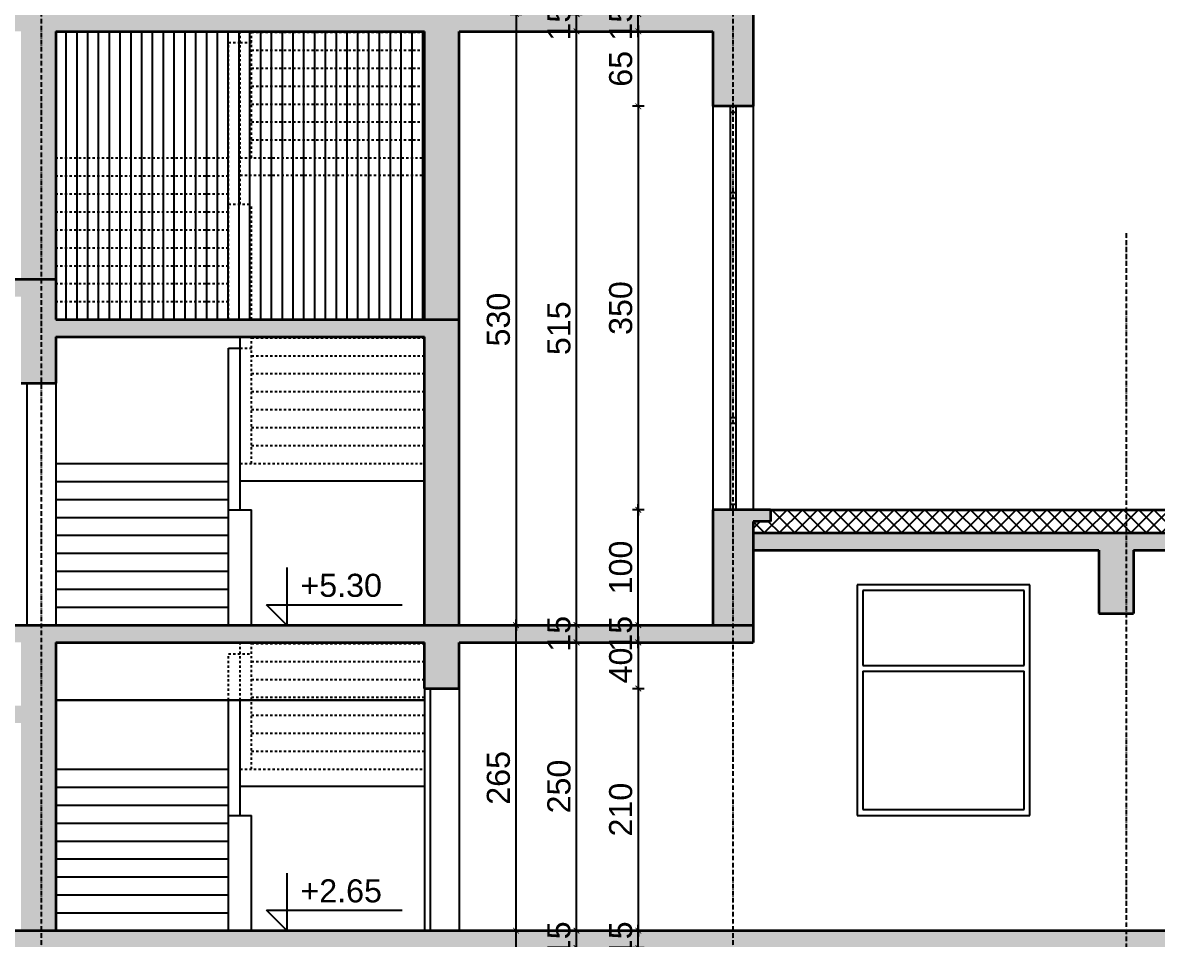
# Model space of a CAD drawing. Header units: inches. Extents: x -72385 to 39588, y -6525 to 66685.
# Drawn here: x 22294 to 23278, y 23883 to 24678 of the extents above; entities that cross this region are included whole.
import ezdxf

# ---------------------------------------------------------------- set-up
doc = ezdxf.new("R2010")
doc.units = ezdxf.units.IN
doc.header["$MEASUREMENT"] = 0
doc.linetypes.add('DashDot', pattern=[0.6, 0.4, -0.1, 0, -0.1])
doc.linetypes.add('Hidden', pattern=[0.4, 0.2, -0.2])
for name, color, linetype, lineweight in [('Надписи коти вътрешни', 252, 'Continuous', 25), ('Надписи нива', 252, 'Continuous', 25), ('Оси', 252, 'DashDot', 25), ('Фасади Разрези дебело', 7, 'Continuous', 35), ('Фасади Разрези пунктир', 253, 'Hidden', 25), ('Фасади Разрези средно', 252, 'Continuous', 30), ('Фасади Разрези тънко', 253, 'Continuous', 25), ('Щрих стени', 254, 'Continuous', 25)]:
    doc.layers.add(name, color=color, linetype=linetype, lineweight=lineweight)
doc.styles.add('Arial Regular', font='arial.ttf')
doc.styles.get("Standard").update_dxf_attribs({"font": 'arial.ttf'})
doc.dimstyles.new('Annotative', dxfattribs={"dimscale": 0, "dimtxt": 20, "dimasz": 5, "dimexe": 5, "dimexo": 5, "dimgap": 5, "dimtad": 1, "dimdec": 0, "dimzin": 0, "dimdsep": 46, "dimtxsty": 'Standard', "dimblk": 'ARCHTICK', "dimcen": 5, "dimdle": 5, "dimadec": 0, "dimazin": 0, "dimtfac": 1, "dimtdec": 0, "dimtofl": 0, "dimtmove": 0, "dimatfit": 3, "dimldrblk": 'ARCHTICK', "dimfxl": 5, "dimfxlon": 1, "dimtolj": 1, "dimtzin": 0, "dimarcsym": 1})

# ---------------------------------------------------------------- blocks, each defined once
blk = doc.blocks.new('_ArchTick')
at = {"color": 0, "linetype": 'ByBlock', "const_width": 0.15}
blk.add_lwpolyline([(-0.5, -0.5), (0.5, 0.5)], dxfattribs=at)
blk = doc.blocks.new('*D5308')
at = {"layer": 'Defpoints', "color": 0, "ltscale": 10, "transparency": 16777216}
for p in [(22827.56, 24255.92), (22896.65, 24255.92), (22896.65, 24155.92)]:
    blk.add_point(p, dxfattribs=at)
at = {"layer": 'Надписи коти вътрешни', "color": 0, "lineweight": -2, "ltscale": 10, "transparency": 16777216}
for p, q in [((22832.56, 24255.92), (22822.56, 24255.92)), ((22827.56, 24150.92), (22827.56, 24260.92)), ((22832.56, 24155.92), (22822.56, 24155.92))]:
    blk.add_line(p, q, dxfattribs=at)
at = {"layer": 'Надписи коти вътрешни', "color": 0, "lineweight": -2, "ltscale": 10, "transparency": 16777216, "xscale": 5, "yscale": 5, "zscale": 5}
for p, rotation in [((22827.56, 24255.92), 90), ((22827.56, 24155.92), 270)]:
    blk.add_blockref('_ArchTick', p, dxfattribs=dict(at, rotation=rotation))
at = {"layer": 'Надписи коти вътрешни', "color": 0, "ltscale": 10, "transparency": 16777216, "insert": (22812.35, 24205.92), "char_height": 20, "attachment_point": 5, "rotation": 90}
blk.add_mtext('\\A1;100', dxfattribs=at)
blk = doc.blocks.new('*D5307')
at = {"layer": 'Defpoints', "color": 0, "ltscale": 10, "transparency": 16777216}
for p in [(22896.65, 24605.92), (22827.56, 24255.92), (22896.65, 24255.92)]:
    blk.add_point(p, dxfattribs=at)
at = {"layer": 'Надписи коти вътрешни', "color": 0, "lineweight": -2, "ltscale": 10, "transparency": 16777216}
for p, q in [((22827.56, 24610.92), (22827.56, 24250.92)), ((22832.56, 24605.92), (22822.56, 24605.92)), ((22832.56, 24255.92), (22822.56, 24255.92))]:
    blk.add_line(p, q, dxfattribs=at)
at = {"layer": 'Надписи коти вътрешни', "color": 0, "lineweight": -2, "ltscale": 10, "transparency": 16777216, "xscale": 5, "yscale": 5, "zscale": 5}
for p, rotation in [((22827.56, 24605.92), 90), ((22827.56, 24255.92), 270)]:
    blk.add_blockref('_ArchTick', p, dxfattribs=dict(at, rotation=rotation))
at = {"layer": 'Надписи коти вътрешни', "color": 0, "ltscale": 10, "transparency": 16777216, "insert": (22812.34, 24430.92), "char_height": 20, "attachment_point": 5, "rotation": 90}
blk.add_mtext('\\A1;350', dxfattribs=at)
blk = doc.blocks.new('*D5306')
at = {"layer": 'Defpoints', "color": 0, "ltscale": 10, "transparency": 16777216}
for p in [(22896.65, 24670.92), (22827.56, 24605.92), (22896.65, 24605.92)]:
    blk.add_point(p, dxfattribs=at)
at = {"layer": 'Надписи коти вътрешни', "color": 0, "lineweight": -2, "ltscale": 10, "transparency": 16777216}
for p, q in [((22832.56, 24670.92), (22822.56, 24670.92)), ((22827.56, 24675.92), (22827.56, 24600.92)), ((22832.56, 24605.92), (22822.56, 24605.92))]:
    blk.add_line(p, q, dxfattribs=at)
at = {"layer": 'Надписи коти вътрешни', "color": 0, "lineweight": -2, "ltscale": 10, "transparency": 16777216, "xscale": 5, "yscale": 5, "zscale": 5}
for p, rotation in [((22827.56, 24670.92), 90), ((22827.56, 24605.92), 270)]:
    blk.add_blockref('_ArchTick', p, dxfattribs=dict(at, rotation=rotation))
at = {"layer": 'Надписи коти вътрешни', "color": 0, "ltscale": 10, "transparency": 16777216, "insert": (22812.35, 24638.42), "char_height": 20, "attachment_point": 5, "rotation": 90}
blk.add_mtext('\\A1;65', dxfattribs=at)
blk = doc.blocks.new('*D5305')
at = {"layer": 'Defpoints', "color": 0, "ltscale": 10, "transparency": 16777216}
for p in [(22827.56, 24685.92), (22896.65, 24685.92), (22896.65, 24670.92)]:
    blk.add_point(p, dxfattribs=at)
at = {"layer": 'Надписи коти вътрешни', "color": 0, "lineweight": -2, "ltscale": 10, "transparency": 16777216}
for p, q in [((22827.56, 24665.92), (22827.56, 24690.92)), ((22832.56, 24685.92), (22822.56, 24685.92)), ((22832.56, 24670.92), (22822.56, 24670.92))]:
    blk.add_line(p, q, dxfattribs=at)
at = {"layer": 'Надписи коти вътрешни', "color": 0, "lineweight": -2, "ltscale": 10, "transparency": 16777216, "xscale": 5, "yscale": 5, "zscale": 5}
for p, rotation in [((22827.56, 24685.92), 90), ((22827.56, 24670.92), 270)]:
    blk.add_blockref('_ArchTick', p, dxfattribs=dict(at, rotation=rotation))
at = {"layer": 'Надписи коти вътрешни', "color": 0, "ltscale": 10, "transparency": 16777216, "insert": (22812.35, 24678.42), "char_height": 20, "attachment_point": 5, "rotation": 90}
blk.add_mtext('\\A1;15', dxfattribs=at)
blk = doc.blocks.new('*D5295')
at = {"layer": 'Defpoints', "color": 0, "ltscale": 10, "transparency": 16777216}
for p in [(22769.13, 24155.92), (22827.56, 24155.92), (22769.13, 24140.92)]:
    blk.add_point(p, dxfattribs=at)
at = {"layer": 'Надписи коти вътрешни', "color": 0, "lineweight": -2, "ltscale": 10, "transparency": 16777216}
for p, q in [((22822.56, 24155.92), (22832.56, 24155.92)), ((22827.56, 24135.92), (22827.56, 24160.92)), ((22822.56, 24140.92), (22832.56, 24140.92))]:
    blk.add_line(p, q, dxfattribs=at)
at = {"layer": 'Надписи коти вътрешни', "color": 0, "lineweight": -2, "ltscale": 10, "transparency": 16777216, "xscale": 5, "yscale": 5, "zscale": 5}
for p, rotation in [((22827.56, 24155.92), 90), ((22827.56, 24140.92), 270)]:
    blk.add_blockref('_ArchTick', p, dxfattribs=dict(at, rotation=rotation))
at = {"layer": 'Надписи коти вътрешни', "color": 0, "ltscale": 10, "transparency": 16777216, "insert": (22812.35, 24148.42), "char_height": 20, "attachment_point": 5, "rotation": 90}
blk.add_mtext('\\A1;15', dxfattribs=at)
blk = doc.blocks.new('*D5294')
at = {"layer": 'Defpoints', "color": 0, "ltscale": 10, "transparency": 16777216}
for p in [(22774.13, 24140.92), (22672.13, 24100.92), (22827.56, 24100.92)]:
    blk.add_point(p, dxfattribs=at)
at = {"layer": 'Надписи коти вътрешни', "color": 0, "lineweight": -2, "ltscale": 10, "transparency": 16777216}
for p, q in [((22827.56, 24145.92), (22827.56, 24095.92)), ((22822.56, 24140.92), (22832.56, 24140.92)), ((22822.56, 24100.92), (22832.56, 24100.92))]:
    blk.add_line(p, q, dxfattribs=at)
at = {"layer": 'Надписи коти вътрешни', "color": 0, "lineweight": -2, "ltscale": 10, "transparency": 16777216, "xscale": 5, "yscale": 5, "zscale": 5}
for p, rotation in [((22827.56, 24140.92), 90), ((22827.56, 24100.92), 270)]:
    blk.add_blockref('_ArchTick', p, dxfattribs=dict(at, rotation=rotation))
at = {"layer": 'Надписи коти вътрешни', "color": 0, "ltscale": 10, "transparency": 16777216, "insert": (22812.35, 24120.92), "char_height": 20, "attachment_point": 5, "rotation": 90}
blk.add_mtext('\\A1;40', dxfattribs=at)
blk = doc.blocks.new('*D5287')
at = {"layer": 'Defpoints', "color": 0, "ltscale": 10, "transparency": 16777216}
for p in [(22827.56, 23890.92), (22892.18, 23890.92), (22892.18, 23875.92)]:
    blk.add_point(p, dxfattribs=at)
at = {"layer": 'Надписи коти вътрешни', "color": 0, "lineweight": -2, "ltscale": 10, "transparency": 16777216}
for p, q in [((22832.56, 23890.92), (22822.56, 23890.92)), ((22827.56, 23870.92), (22827.56, 23895.92)), ((22832.56, 23875.92), (22822.56, 23875.92))]:
    blk.add_line(p, q, dxfattribs=at)
at = {"layer": 'Надписи коти вътрешни', "color": 0, "lineweight": -2, "ltscale": 10, "transparency": 16777216, "xscale": 5, "yscale": 5, "zscale": 5}
for p, rotation in [((22827.56, 23890.92), 90), ((22827.56, 23875.92), 270)]:
    blk.add_blockref('_ArchTick', p, dxfattribs=dict(at, rotation=rotation))
at = {"layer": 'Надписи коти вътрешни', "color": 0, "ltscale": 10, "transparency": 16777216, "insert": (22812.35, 23883.42), "char_height": 20, "attachment_point": 5, "rotation": 90}
blk.add_mtext('\\A1;15', dxfattribs=at)
blk = doc.blocks.new('*D5286')
at = {"layer": 'Defpoints', "color": 0, "ltscale": 10, "transparency": 16777216}
for p in [(22672.13, 24100.92), (22672.13, 23890.92), (22827.56, 23890.92)]:
    blk.add_point(p, dxfattribs=at)
at = {"layer": 'Надписи коти вътрешни', "color": 0, "lineweight": -2, "ltscale": 10, "transparency": 16777216}
for p, q in [((22827.56, 24105.92), (22827.56, 23885.92)), ((22822.56, 24100.92), (22832.56, 24100.92)), ((22822.56, 23890.92), (22832.56, 23890.92))]:
    blk.add_line(p, q, dxfattribs=at)
at = {"layer": 'Надписи коти вътрешни', "color": 0, "lineweight": -2, "ltscale": 10, "transparency": 16777216, "xscale": 5, "yscale": 5, "zscale": 5}
for p, rotation in [((22827.56, 24100.92), 90), ((22827.56, 23890.92), 270)]:
    blk.add_blockref('_ArchTick', p, dxfattribs=dict(at, rotation=rotation))
at = {"layer": 'Надписи коти вътрешни', "color": 0, "ltscale": 10, "transparency": 16777216, "insert": (22812.35, 23995.92), "char_height": 20, "attachment_point": 5, "rotation": 90}
blk.add_mtext('\\A1;210', dxfattribs=at)
blk = doc.blocks.new('*D5285')
at = {"layer": 'Defpoints', "color": 0, "ltscale": 10, "transparency": 16777216}
for p in [(22672.13, 24140.92), (22773.98, 24140.92), (22661.46, 23890.92)]:
    blk.add_point(p, dxfattribs=at)
at = {"layer": 'Надписи коти вътрешни', "color": 0, "lineweight": -2, "ltscale": 10, "transparency": 16777216}
for p, q in [((22773.98, 23885.92), (22773.98, 24145.92)), ((22768.98, 24140.92), (22778.98, 24140.92)), ((22768.98, 23890.92), (22778.98, 23890.92))]:
    blk.add_line(p, q, dxfattribs=at)
at = {"layer": 'Надписи коти вътрешни', "color": 0, "lineweight": -2, "ltscale": 10, "transparency": 16777216, "xscale": 5, "yscale": 5, "zscale": 5}
for p, rotation in [((22773.98, 24140.92), 90), ((22773.98, 23890.92), 270)]:
    blk.add_blockref('_ArchTick', p, dxfattribs=dict(at, rotation=rotation))
at = {"layer": 'Надписи коти вътрешни', "color": 0, "ltscale": 10, "transparency": 16777216, "insert": (22758.77, 24015.92), "char_height": 20, "attachment_point": 5, "rotation": 90}
blk.add_mtext('\\A1;250', dxfattribs=at)
blk = doc.blocks.new('*D5284')
at = {"layer": 'Defpoints', "color": 0, "ltscale": 10, "transparency": 16777216}
for p in [(22661.46, 24155.92), (22773.98, 24155.92), (22672.13, 24140.92)]:
    blk.add_point(p, dxfattribs=at)
at = {"layer": 'Надписи коти вътрешни', "color": 0, "lineweight": -2, "ltscale": 10, "transparency": 16777216}
for p, q in [((22768.98, 24155.92), (22778.98, 24155.92)), ((22773.98, 24135.92), (22773.98, 24160.92)), ((22768.98, 24140.92), (22778.98, 24140.92))]:
    blk.add_line(p, q, dxfattribs=at)
at = {"layer": 'Надписи коти вътрешни', "color": 0, "lineweight": -2, "ltscale": 10, "transparency": 16777216, "xscale": 5, "yscale": 5, "zscale": 5}
for p, rotation in [((22773.98, 24155.92), 90), ((22773.98, 24140.92), 270)]:
    blk.add_blockref('_ArchTick', p, dxfattribs=dict(at, rotation=rotation))
at = {"layer": 'Надписи коти вътрешни', "color": 0, "ltscale": 10, "transparency": 16777216, "insert": (22758.77, 24148.42), "char_height": 20, "attachment_point": 5, "rotation": 90}
blk.add_mtext('\\A1;15', dxfattribs=at)
blk = doc.blocks.new('*D5280')
at = {"layer": 'Defpoints', "color": 0, "ltscale": 10, "transparency": 16777216}
for p in [(22661.46, 23890.92), (22773.98, 23890.92), (22664.97, 23875.92)]:
    blk.add_point(p, dxfattribs=at)
at = {"layer": 'Надписи коти вътрешни', "color": 0, "lineweight": -2, "ltscale": 10, "transparency": 16777216}
for p, q in [((22768.98, 23890.92), (22778.98, 23890.92)), ((22773.98, 23870.92), (22773.98, 23895.92)), ((22768.98, 23875.92), (22778.98, 23875.92))]:
    blk.add_line(p, q, dxfattribs=at)
at = {"layer": 'Надписи коти вътрешни', "color": 0, "lineweight": -2, "ltscale": 10, "transparency": 16777216, "xscale": 5, "yscale": 5, "zscale": 5}
for p, rotation in [((22773.98, 23890.92), 90), ((22773.98, 23875.92), 270)]:
    blk.add_blockref('_ArchTick', p, dxfattribs=dict(at, rotation=rotation))
at = {"layer": 'Надписи коти вътрешни', "color": 0, "ltscale": 10, "transparency": 16777216, "insert": (22758.77, 23883.42), "char_height": 20, "attachment_point": 5, "rotation": 90}
blk.add_mtext('\\A1;15', dxfattribs=at)
blk = doc.blocks.new('*D5279')
at = {"layer": 'Defpoints', "color": 0, "ltscale": 10, "transparency": 16777216}
for p in [(22672.13, 24670.92), (22773.98, 24670.92), (22661.46, 24155.92)]:
    blk.add_point(p, dxfattribs=at)
at = {"layer": 'Надписи коти вътрешни', "color": 0, "lineweight": -2, "ltscale": 10, "transparency": 16777216}
for p, q in [((22768.98, 24670.92), (22778.98, 24670.92)), ((22773.98, 24150.92), (22773.98, 24675.92)), ((22768.98, 24155.92), (22778.98, 24155.92))]:
    blk.add_line(p, q, dxfattribs=at)
at = {"layer": 'Надписи коти вътрешни', "color": 0, "lineweight": -2, "ltscale": 10, "transparency": 16777216, "xscale": 5, "yscale": 5, "zscale": 5}
for p, rotation in [((22773.98, 24670.92), 90), ((22773.98, 24155.92), 270)]:
    blk.add_blockref('_ArchTick', p, dxfattribs=dict(at, rotation=rotation))
at = {"layer": 'Надписи коти вътрешни', "color": 0, "ltscale": 10, "transparency": 16777216, "insert": (22758.77, 24413.42), "char_height": 20, "attachment_point": 5, "rotation": 90}
blk.add_mtext('\\A1;515', dxfattribs=at)
blk = doc.blocks.new('*D5278')
at = {"layer": 'Defpoints', "color": 0, "ltscale": 10, "transparency": 16777216}
for p in [(22664.97, 24685.92), (22773.98, 24685.92), (22672.13, 24670.92)]:
    blk.add_point(p, dxfattribs=at)
at = {"layer": 'Надписи коти вътрешни', "color": 0, "lineweight": -2, "ltscale": 10, "transparency": 16777216}
for p, q in [((22773.98, 24665.92), (22773.98, 24690.92)), ((22768.98, 24685.92), (22778.98, 24685.92)), ((22768.98, 24670.92), (22778.98, 24670.92))]:
    blk.add_line(p, q, dxfattribs=at)
at = {"layer": 'Надписи коти вътрешни', "color": 0, "lineweight": -2, "ltscale": 10, "transparency": 16777216, "xscale": 5, "yscale": 5, "zscale": 5}
for p, rotation in [((22773.98, 24685.92), 90), ((22773.98, 24670.92), 270)]:
    blk.add_blockref('_ArchTick', p, dxfattribs=dict(at, rotation=rotation))
at = {"layer": 'Надписи коти вътрешни', "color": 0, "ltscale": 10, "transparency": 16777216, "insert": (22758.77, 24678.42), "char_height": 20, "attachment_point": 5, "rotation": 90}
blk.add_mtext('\\A1;15', dxfattribs=at)
blk = doc.blocks.new('*D4682')
at = {"layer": 'Defpoints', "color": 0, "ltscale": 10, "transparency": 16777216}
for p in [(22721.48, 23890.92), (22892.18, 23890.92), (22892.18, 23625.92)]:
    blk.add_point(p, dxfattribs=at)
at = {"layer": 'Надписи коти вътрешни', "color": 0, "lineweight": -2, "ltscale": 10, "transparency": 16777216}
for p, q in [((22726.48, 23890.92), (22716.48, 23890.92)), ((22721.48, 23620.92), (22721.48, 23895.92)), ((22726.48, 23625.92), (22716.48, 23625.92))]:
    blk.add_line(p, q, dxfattribs=at)
at = {"layer": 'Надписи коти вътрешни', "color": 0, "lineweight": -2, "ltscale": 10, "transparency": 16777216, "xscale": 5, "yscale": 5, "zscale": 5}
for p, rotation in [((22721.48, 23890.92), 90), ((22721.48, 23625.92), 270)]:
    blk.add_blockref('_ArchTick', p, dxfattribs=dict(at, rotation=rotation))
at = {"layer": 'Надписи коти вътрешни', "color": 0, "ltscale": 10, "transparency": 16777216, "insert": (22706.27, 23758.42), "char_height": 20, "attachment_point": 5, "rotation": 90}
blk.add_mtext('\\A1;265', dxfattribs=at)
blk = doc.blocks.new('*D4683')
at = {"layer": 'Defpoints', "color": 0, "ltscale": 10, "transparency": 16777216}
for p in [(22672.13, 24155.92), (22721.48, 24155.92), (22672.13, 23890.92)]:
    blk.add_point(p, dxfattribs=at)
at = {"layer": 'Надписи коти вътрешни', "color": 0, "lineweight": -2, "ltscale": 10, "transparency": 16777216}
for p, q in [((22716.48, 24155.92), (22726.48, 24155.92)), ((22721.48, 23885.92), (22721.48, 24160.92)), ((22716.48, 23890.92), (22726.48, 23890.92))]:
    blk.add_line(p, q, dxfattribs=at)
at = {"layer": 'Надписи коти вътрешни', "color": 0, "lineweight": -2, "ltscale": 10, "transparency": 16777216, "xscale": 5, "yscale": 5, "zscale": 5}
for p, rotation in [((22721.48, 24155.92), 90), ((22721.48, 23890.92), 270)]:
    blk.add_blockref('_ArchTick', p, dxfattribs=dict(at, rotation=rotation))
at = {"layer": 'Надписи коти вътрешни', "color": 0, "ltscale": 10, "transparency": 16777216, "insert": (22706.27, 24023.42), "char_height": 20, "attachment_point": 5, "rotation": 90}
blk.add_mtext('\\A1;265', dxfattribs=at)
blk = doc.blocks.new('*D4684')
at = {"layer": 'Defpoints', "color": 0, "ltscale": 10, "transparency": 16777216}
for p in [(22672.13, 24685.92), (22672.13, 24155.92), (22721.48, 24155.92)]:
    blk.add_point(p, dxfattribs=at)
at = {"layer": 'Надписи коти вътрешни', "color": 0, "lineweight": -2, "ltscale": 10, "transparency": 16777216}
for p, q in [((22721.48, 24690.92), (22721.48, 24150.92)), ((22716.48, 24685.92), (22726.48, 24685.92)), ((22716.48, 24155.92), (22726.48, 24155.92))]:
    blk.add_line(p, q, dxfattribs=at)
at = {"layer": 'Надписи коти вътрешни', "color": 0, "lineweight": -2, "ltscale": 10, "transparency": 16777216, "xscale": 5, "yscale": 5, "zscale": 5}
for p, rotation in [((22721.48, 24685.92), 90), ((22721.48, 24155.92), 270)]:
    blk.add_blockref('_ArchTick', p, dxfattribs=dict(at, rotation=rotation))
at = {"layer": 'Надписи коти вътрешни', "color": 0, "ltscale": 10, "transparency": 16777216, "insert": (22706.27, 24420.92), "char_height": 20, "attachment_point": 5, "rotation": 90}
blk.add_mtext('\\A1;530', dxfattribs=at)

msp = doc.modelspace()

# ---------------------------------------------------------------- hatches: boundary and pattern name
at = {"layer": 'Щрих стени', "ltscale": 10}
h = msp.add_hatch(color=256, dxfattribs=at)
h.dxf.hatch_style = 1
h.paths.add_polyline_path([(22322.13, 24670.92), (22642.13, 24670.92), (22642.13, 24420.92), (22672.13, 24420.92), (22672.13, 24670.92), (22892.18, 24670.92), (22892.18, 24605.92), (22927.18, 24605.92), (22927.18, 24685.92), (21092.03, 24685.92), (21092.03, 24455.92), (21127.03, 24455.92), (21127.03, 24670.92), (22292.13, 24670.92), (22292.13, 24455.92), (22322.13, 24455.92)])
at = {"layer": 'Щрих стени', "ltscale": 10, "transparency": 33554610}
h = msp.add_hatch(dxfattribs=at)
h.set_pattern_fill('ANSI31', color=256, scale=75, angle=45)
h.paths.add_polyline_path([(22642.13, 24670.92), (22322.13, 24670.92), (22322.13, 24420.92), (22642.13, 24420.92)])
at = {"layer": 'Щрих стени', "ltscale": 10}
h = msp.add_hatch(color=256, dxfattribs=at)
h.dxf.hatch_style = 1
h.paths.add_polyline_path([(22672.13, 24420.92), (22322.13, 24420.92), (22322.13, 24455.92), (21092.03, 24455.92), (21092.03, 24155.92), (21127.03, 24155.92), (21127.03, 24440.92), (21694.58, 24440.92), (21694.58, 24155.92), (22059.61, 24155.92), (21884.6, 24205.92), (21724.58, 24205.92), (21724.58, 24440.92), (22292.13, 24440.92), (22292.13, 24365.92), (22322.13, 24365.92), (22322.13, 24405.92), (22642.13, 24405.92), (22642.13, 24155.92), (22672.13, 24155.92)])
h.paths.add_polyline_path([(22927.18, 24245.92), (22942.18, 24245.92), (22942.18, 24255.92), (22892.18, 24255.92), (22892.18, 24155.92), (22927.18, 24155.92)])
h = msp.add_hatch(color=256, dxfattribs=at)
h.dxf.hatch_style = 1
h.paths.add_polyline_path([(25235.71, 24270.92), (24229.6, 24270.92), (24229.6, 24235.92), (22927.18, 24235.92), (22927.18, 24220.92), (23227.05, 24220.92), (23227.05, 24165.92), (23257.05, 24165.92), (23257.05, 24220.92), (23554.34, 24220.92), (23554.34, 24165.92), (23584.33, 24165.92), (23584.33, 24220.92), (23882.41, 24220.92), (23882.41, 24165.92), (23912.4, 24165.92), (23912.4, 24220.92), (24199.58, 24220.92), (24199.58, 24165.92), (24259.58, 24165.92), (24259.58, 24255.92), (24909.97, 24255.92), (24909.97, 24100.92), (24940.28, 24100.92), (24940.28, 24255.92), (25205.72, 24255.92), (25205.72, 24190.92), (25235.71, 24190.92)])
h.paths.add_polyline_path([(25235.71, 23990.92), (25205.72, 23990.92), (25205.72, 23890.92), (25235.71, 23890.92)])
at = {"layer": 'Щрих стени', "ltscale": 10, "transparency": 33554610}
h = msp.add_hatch(dxfattribs=at)
h.set_pattern_fill('ANSI37', color=256, scale=75)
h.paths.add_polyline_path([(24229.6, 24255.92), (22942.18, 24255.92), (22942.18, 24245.92), (22927.18, 24245.92), (22927.18, 24235.92), (24229.6, 24235.92)])
at = {"layer": 'Щрих стени', "ltscale": 10}
h = msp.add_hatch(color=256, dxfattribs=at)
h.dxf.hatch_style = 1
h.paths.add_polyline_path([(22322.13, 24140.92), (22642.13, 24140.92), (22642.13, 24100.92), (22672.13, 24100.92), (22672.13, 24140.92), (22927.18, 24140.92), (22927.18, 24155.92), (21092.03, 24155.92), (21092.03, 23625.92), (21127.03, 23625.92), (21127.03, 24140.92), (21287.05, 24140.92), (21287.05, 24080.92), (21317.05, 24080.92), (21317.05, 24140.92), (21462.06, 24140.92), (21462.06, 24080.92), (21492.06, 24080.92), (21492.06, 24140.92), (21694.58, 24140.92), (21694.58, 23890.92), (21724.58, 23890.92), (21724.58, 24070.92), (22292.13, 24070.92), (22292.13, 23890.92), (22322.13, 23890.92)])
h.paths.add_polyline_path([(22292.13, 24085.92), (21724.58, 24085.92), (21724.58, 24140.92), (22292.13, 24140.92)], flags=16)
h = msp.add_hatch(color=256, dxfattribs=at)
h.dxf.hatch_style = 1
h.paths.add_polyline_path([(24259.58, 23875.92), (24909.97, 23875.92), (24909.97, 23720.92), (24940.28, 23720.92), (24940.28, 23875.92), (25205.72, 23875.92), (25205.72, 23810.92), (25235.71, 23810.92), (25235.71, 23890.92), (22927.18, 23890.92), (21694.58, 23890.92), (21694.58, 23625.92), (21724.58, 23625.92), (21724.58, 23875.92), (22292.13, 23875.92), (22292.13, 23625.92), (22322.13, 23625.92), (22322.13, 23875.92), (22642.13, 23875.92), (22642.13, 23825.92), (22672.13, 23825.92), (22672.13, 23875.92), (22892.18, 23875.92), (22892.18, 23835.92), (22927.18, 23835.92), (22927.18, 23850.92), (22942.15, 23850.92), (22942.15, 23875.92), (23017.12, 23875.92), (23017.12, 23850.92), (23047.11, 23850.92), (23047.11, 23875.92), (23122.09, 23875.92), (23122.09, 23850.92), (23152.08, 23850.92), (23152.08, 23875.92), (23227.05, 23875.92), (23227.05, 23850.92), (23257.04, 23850.92), (23257.04, 23875.92), (23334.4, 23875.92), (23334.4, 23850.92), (23364.4, 23850.92), (23364.4, 23875.92), (23444.37, 23875.92), (23444.37, 23850.92), (23474.36, 23850.92), (23474.36, 23875.92), (23554.34, 23875.92), (23554.34, 23850.92), (23584.33, 23850.92), (23584.33, 23875.92), (23662.47, 23875.92), (23662.47, 23850.92), (23692.47, 23850.92), (23692.47, 23875.92), (23772.44, 23875.92), (23772.44, 23850.92), (23802.43, 23850.92), (23802.43, 23875.92), (23882.41, 23875.92), (23882.41, 23850.92), (23912.4, 23850.92), (23912.4, 23875.92), (23989.68, 23875.92), (23989.68, 23850.92), (24019.67, 23850.92), (24019.67, 23875.92), (24094.65, 23875.92), (24094.65, 23850.92), (24124.61, 23850.92), (24124.61, 23875.92), (24199.61, 23875.92), (24199.61, 23850.92), (24229.59, 23850.92), (24229.59, 23760.92), (24259.58, 23760.92)])
h.paths.add_polyline_path([(25235.71, 23610.92), (25205.72, 23610.92), (25205.72, 23510.92), (25235.71, 23510.92)])

# ---------------------------------------------------------------- linework, layer by layer
at = {"layer": 'Надписи нива', "ltscale": 10}
for p, q in [((22522.78, 24205.92), (22522.78, 24155.92)), ((22505.11, 24173.6), (22622.78, 24173.6)), ((22522.78, 24155.92), (22505.11, 24173.6)), ((22522.78, 23940.92), (22522.78, 23890.92)), ((22505.11, 23908.6), (22622.78, 23908.6)), ((22522.78, 23890.92), (22505.11, 23908.6))]:
    msp.add_line(p, q, dxfattribs=at)
at = {"layer": 'Оси', "ltscale": 10}
for p, q in [((22309.61, 26090.92), (22309.61, 23040.92)), ((22909.61, 26090.92), (22909.61, 23040.92)), ((23250.71, 24495.92), (23250.71, 23040.92))]:
    msp.add_line(p, q, dxfattribs=at)
at = {"layer": 'Фасади Разрези дебело', "ltscale": 10}
for p, q in [((22927.18, 24775.92), (22927.18, 24605.92)), ((22322.13, 24670.92), (22322.13, 24420.92)), ((22642.13, 24420.92), (22642.13, 24670.92)), ((22672.13, 24155.92), (22672.13, 24670.92)), ((22892.18, 24670.92), (22892.18, 24605.92)), ((22927.18, 24605.92), (22892.18, 24605.92)), ((22322.13, 24405.92), (22322.13, 24365.92)), ((22642.13, 24155.92), (22642.13, 24405.92)), ((22892.18, 24255.92), (22892.18, 24155.92)), ((22942.18, 24255.92), (22942.18, 24245.92)), ((22927.18, 24245.92), (22927.18, 24140.92)), ((23227.05, 24220.92), (23227.05, 24165.92)), ((23257.05, 24220.92), (23257.05, 24165.92)), ((22322.13, 24140.92), (22322.13, 23890.92)), ((22642.13, 24100.92), (22642.13, 24140.92)), ((22672.13, 24100.92), (22672.13, 24140.92))]:
    msp.add_line(p, q, dxfattribs=at)
at = {"layer": 'Фасади Разрези дебело', "ltscale": 10, "extrusion": (1.2091e-15, 1, -2.22045e-16)}
for p, q in [((22322.13, 24670.92), (22642.13, 24670.92)), ((22672.13, 24670.92), (22892.18, 24670.92)), ((21092.03, 24455.92), (22322.13, 24455.92)), ((22322.13, 24420.92), (22672.13, 24420.92)), ((22322.13, 24405.92), (22642.13, 24405.92)), ((22292.13, 24365.92), (22322.13, 24365.92)), ((21092.03, 24155.92), (22927.18, 24155.92)), ((22322.13, 24140.92), (22642.13, 24140.92)), ((22672.13, 24140.92), (22927.18, 24140.92)), ((22642.13, 24100.92), (22672.13, 24100.92)), ((21694.58, 23890.92), (22927.18, 23890.92))]:
    msp.add_line(p, q, dxfattribs=at)
at = {"layer": 'Фасади Разрези дебело', "ltscale": 10, "extrusion": (1.7544e-13, 1, -2.22045e-16)}
for p, q in [((22942.18, 24255.92), (22892.18, 24255.92)), ((22942.18, 24245.92), (22927.18, 24245.92))]:
    msp.add_line(p, q, dxfattribs=at)
at = {"layer": 'Фасади Разрези дебело', "ltscale": 10, "extrusion": (-1.22465e-16, 1, -2.22045e-16)}
for p, q in [((22942.18, 24255.92), (24229.6, 24255.92)), ((22927.18, 24235.92), (24229.6, 24235.92)), ((22927.18, 24220.92), (23227.05, 24220.92)), ((23257.05, 24220.92), (23554.34, 24220.92)), ((23227.05, 24165.92), (23257.05, 24165.92)), ((22927.18, 23890.92), (25235.71, 23890.92))]:
    msp.add_line(p, q, dxfattribs=at)
at = {"layer": 'Фасади Разрези пунктир', "ltscale": 10}
for p, q in [((22322.13, 24670.92), (22322.13, 24420.92)), ((22482.13, 24520.92), (22482.13, 24670.92)), ((22492.13, 24561.14), (22492.13, 24670.92)), ((22642.13, 24420.92), (22642.13, 24670.92)), ((22472.13, 24420.92), (22472.13, 24661.14)), ((22482.13, 24661.14), (22492.13, 24661.14)), ((22492.13, 24420.92), (22492.13, 24520.92)), ((22492.13, 24296.14), (22492.13, 24405.92)), ((22482.13, 24396.14), (22492.13, 24396.14)), ((22482.13, 24131.14), (22482.13, 24140.92)), ((22492.13, 24031.14), (22492.13, 24140.92)), ((22472.13, 24131.14), (22492.13, 24131.14)), ((22472.13, 24090.92), (22472.13, 24131.14)), ((22482.13, 24090.92), (22482.13, 24131.14))]:
    msp.add_line(p, q, dxfattribs=at)
at = {"layer": 'Фасади Разрези пунктир', "ltscale": 10, "extrusion": (1.2091e-15, 1, -2.22045e-16)}
for p, q in [((22322.13, 24670.92), (22642.13, 24670.92)), ((22492.13, 24670.2), (22642.13, 24670.2)), ((22472.13, 24661.14), (22482.13, 24661.14)), ((22492.13, 24654.62), (22642.13, 24654.62)), ((22492.13, 24639.04), (22642.13, 24639.04)), ((22492.13, 24623.46), (22642.13, 24623.46)), ((22492.13, 24607.88), (22642.13, 24607.88)), ((22492.13, 24592.3), (22642.13, 24592.3)), ((22492.13, 24576.72), (22642.13, 24576.72)), ((22322.13, 24561.14), (22472.13, 24561.14)), ((22482.13, 24561.14), (22642.13, 24561.14)), ((22322.13, 24545.56), (22472.13, 24545.56)), ((22482.13, 24546.14), (22642.13, 24546.14)), ((22322.13, 24529.98), (22472.13, 24529.98)), ((22472.13, 24520.92), (22492.13, 24520.92)), ((22322.13, 24514.4), (22472.13, 24514.4)), ((22322.13, 24498.82), (22472.13, 24498.82)), ((22322.13, 24483.24), (22472.13, 24483.24)), ((22322.13, 24467.66), (22472.13, 24467.66)), ((22322.13, 24452.08), (22472.13, 24452.08)), ((22322.13, 24436.5), (22472.13, 24436.5)), ((22322.13, 24420.92), (22642.13, 24420.92)), ((22492.13, 24405.2), (22642.13, 24405.2)), ((22492.13, 24389.62), (22642.13, 24389.62)), ((22492.13, 24374.04), (22642.13, 24374.04)), ((22492.13, 24358.46), (22642.13, 24358.46)), ((22492.13, 24342.88), (22642.13, 24342.88)), ((22492.13, 24327.3), (22642.13, 24327.3)), ((22492.13, 24311.72), (22642.13, 24311.72)), ((22482.13, 24296.14), (22642.13, 24296.14)), ((22492.13, 24140.06), (22642.13, 24140.06)), ((22492.13, 24124.48), (22642.13, 24124.48)), ((22492.13, 24108.9), (22642.13, 24108.9)), ((22492.13, 24093.32), (22642.13, 24093.32)), ((22492.13, 24077.74), (22642.13, 24077.74)), ((22492.13, 24062.16), (22642.13, 24062.16)), ((22492.13, 24046.58), (22642.13, 24046.58)), ((22482.13, 24031), (22642.13, 24031))]:
    msp.add_line(p, q, dxfattribs=at)
at = {"layer": 'Фасади Разрези средно', "ltscale": 10, "extrusion": (1.2091e-15, 1, -2.22045e-16)}
msp.add_line((22322.13, 24090.92), (22642.13, 24090.92), dxfattribs=at)
at = {"layer": 'Фасади Разрези тънко', "ltscale": 10}
for p, q in [((22892.18, 24605.92), (22892.18, 24255.92)), ((22907.18, 24605.92), (22907.18, 24255.92)), ((22907.18, 24600.92), (22912.18, 24600.92)), ((22912.18, 24605.92), (22912.18, 24255.92)), ((22927.18, 24605.92), (22927.18, 24255.92)), ((22912.18, 24530.92), (22907.18, 24530.92)), ((22912.18, 24525.92), (22907.18, 24525.92)), ((22482.13, 24255.92), (22482.13, 24405.92)), ((22472.13, 24155.92), (22472.13, 24396.14)), ((22297.13, 24365.92), (22297.13, 24155.92)), ((22322.13, 24365.92), (22322.13, 24155.92)), ((22907.18, 24335.92), (22912.18, 24335.92)), ((22912.18, 24330.92), (22907.18, 24330.92)), ((22492.13, 24155.92), (22492.13, 24255.92)), ((22907.18, 24260.92), (22912.18, 24260.92)), ((23167.29, 24190.92), (23017.29, 24190.92)), ((23017.29, 24190.92), (23017.29, 23990.92)), ((23162.29, 24185.92), (23022.29, 24185.92)), ((23022.29, 24185.92), (23022.29, 24120.92)), ((23162.29, 24120.92), (23162.29, 24185.92)), ((23167.29, 23990.92), (23167.29, 24190.92)), ((23022.29, 24120.92), (23162.29, 24120.92)), ((23022.29, 24115.92), (23022.29, 23995.92)), ((23022.29, 24115.92), (23162.29, 24115.92)), ((23162.29, 23995.92), (23162.29, 24115.92)), ((22642.13, 24100.92), (22642.13, 23890.92)), ((22647.13, 24100.92), (22647.13, 23890.92)), ((22672.13, 24100.92), (22672.13, 23890.92)), ((22472.13, 23890.92), (22472.13, 24090.92)), ((22482.13, 23990.92), (22482.13, 24090.92)), ((22322.13, 23890.78), (22322.13, 24031)), ((22492.13, 23890.92), (22492.13, 23990.92)), ((23017.29, 23990.92), (23167.29, 23990.92)), ((23022.29, 23995.92), (23162.29, 23995.92))]:
    msp.add_line(p, q, dxfattribs=at)
at = {"layer": 'Фасади Разрези тънко', "ltscale": 10, "extrusion": (1.2091e-15, 1, -2.22045e-16)}
for p, q in [((22472.13, 24396.14), (22482.13, 24396.14)), ((22322.13, 24296.14), (22472.13, 24296.14)), ((22322.13, 24280.56), (22472.13, 24280.56)), ((22482.13, 24281.14), (22642.13, 24281.14)), ((22322.13, 24264.98), (22472.13, 24264.98)), ((22472.13, 24255.92), (22492.13, 24255.92)), ((22322.13, 24249.4), (22472.13, 24249.4)), ((22322.13, 24233.82), (22472.13, 24233.82)), ((22322.13, 24218.24), (22472.13, 24218.24)), ((22322.13, 24202.66), (22472.13, 24202.66)), ((22322.13, 24187.08), (22472.13, 24187.08)), ((22322.13, 24171.5), (22472.13, 24171.5)), ((22322.13, 24031), (22472.13, 24031)), ((22322.13, 24015.42), (22472.13, 24015.42)), ((22482.13, 24016.14), (22642.13, 24016.14)), ((22322.13, 23999.84), (22472.13, 23999.84)), ((22472.13, 23990.92), (22492.13, 23990.92)), ((22322.13, 23984.26), (22472.13, 23984.26)), ((22322.13, 23968.68), (22472.13, 23968.68)), ((22322.13, 23953.1), (22472.13, 23953.1)), ((22322.13, 23937.52), (22472.13, 23937.52)), ((22322.13, 23921.94), (22472.13, 23921.94)), ((22322.13, 23906.36), (22472.13, 23906.36))]:
    msp.add_line(p, q, dxfattribs=at)

# ---------------------------------------------------------------- texts
at = {"layer": 'Надписи нива', "ltscale": 10, "char_height": 20, "width": 180.4891, "attachment_point": 1, "style": 'Arial Regular'}
for s, insert in [('+5.30', (22534.46, 24200.45)), ('+2.65', (22534.46, 23935.45))]:
    msp.add_mtext(s, dxfattribs=dict(at, insert=insert))

# ---------------------------------------------------------------- dimensions: what is measured, and where the dimension line sits
at = {"layer": 'Надписи коти вътрешни', "ltscale": 10}
for base, p1, p2, picture, middle in [((22773.98, 24685.92), (22672.13, 24670.92), (22664.97, 24685.92), '*D5278', (22773.98, 24678.42)), ((22827.56, 24685.92), (22896.65, 24670.92), (22896.65, 24685.92), '*D5305', (22827.56, 24678.42)), ((22773.98, 24155.92), (22672.13, 24140.92), (22661.46, 24155.92), '*D5284', (22773.98, 24148.42)), ((22827.56, 24155.92), (22769.13, 24140.92), (22769.13, 24155.92), '*D5295', (22827.56, 24148.42)), ((22773.98, 23890.92), (22664.97, 23875.92), (22661.46, 23890.92), '*D5280', (22773.98, 23883.42)), ((22827.56, 23890.92), (22892.18, 23875.92), (22892.18, 23890.92), '*D5287', (22827.56, 23883.42))]:
    dim = msp.add_linear_dim(base=base, p1=p1, p2=p2, angle=90, dimstyle='Annotative', override={"dimscale": 0, "dimtix": 0, "dimtofl": 0, "dimtmove": 0, "dimatfit": 3}, dxfattribs=at)
    dim.commit()
    dim.dimension.update_dxf_attribs({"geometry": picture, "text_midpoint": middle, "dimtype": 128})
for base, p1, p2, picture, middle in [((22721.48, 24155.92), (22672.13, 24685.92), (22672.13, 24155.92), '*D4684', (22706.27, 24420.92)), ((22773.98, 24670.92), (22661.46, 24155.92), (22672.13, 24670.92), '*D5279', (22758.77, 24413.42)), ((22827.56, 24605.92), (22896.65, 24670.92), (22896.65, 24605.92), '*D5306', (22812.35, 24638.42)), ((22827.56, 24255.92), (22896.65, 24605.92), (22896.65, 24255.92), '*D5307', (22812.34, 24430.92)), ((22827.56, 24255.92), (22896.65, 24155.92), (22896.65, 24255.92), '*D5308', (22812.35, 24205.92)), ((22721.48, 24155.92), (22672.13, 23890.92), (22672.13, 24155.92), '*D4683', (22706.27, 24023.42)), ((22773.98, 24140.92), (22661.46, 23890.92), (22672.13, 24140.92), '*D5285', (22758.77, 24015.92)), ((22827.56, 24100.92), (22774.13, 24140.92), (22672.13, 24100.92), '*D5294', (22812.35, 24120.92)), ((22827.56, 23890.92), (22672.13, 24100.92), (22672.13, 23890.92), '*D5286', (22812.35, 23995.92)), ((22721.48, 23890.92), (22892.18, 23625.92), (22892.18, 23890.92), '*D4682', (22706.27, 23758.42))]:
    dim = msp.add_linear_dim(base=base, p1=p1, p2=p2, angle=90, dimstyle='Annotative', override={"dimscale": 0, "dimtix": 0, "dimtofl": 0, "dimtmove": 0, "dimatfit": 3}, dxfattribs=at)
    dim.commit()
    dim.dimension.update_dxf_attribs({"geometry": picture, "text_midpoint": middle})

doc.saveas('drawing.dxf')
